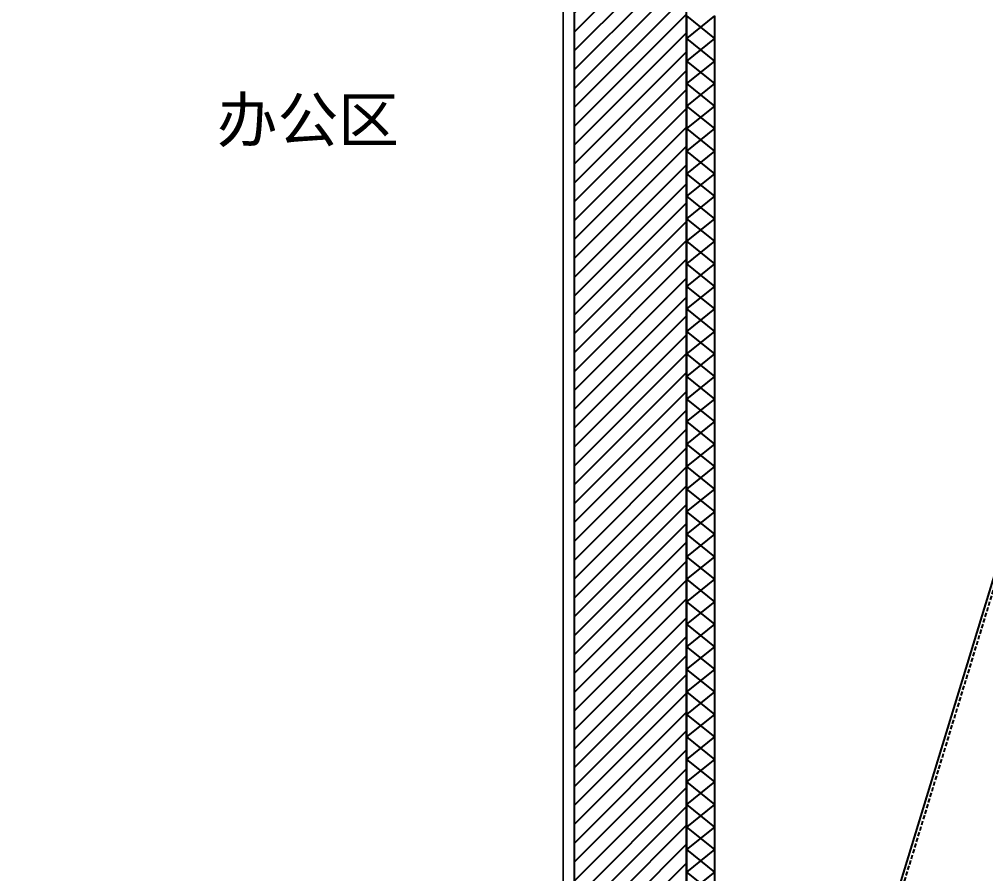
# Model space of a CAD drawing. Extents: x 220580 to 2027826, y -309201 to 71987.
# Drawn here: x 288901 to 290625, y -157085 to -155559 of the extents above; entities that cross this region are included whole.
import ezdxf

# ---------------------------------------------------------------- set-up
doc = ezdxf.new("R2010")
doc.units = 0
doc.linetypes.add('ZN-DASH', pattern=[0.35, 0.25, -0.1])
for name, color, linetype in [('!ZN1-填充-8', 8, 'Continuous'), ('!ZN2-WALL-5', 5, 'Continuous'), ('!ZN5-钢材投影-40', 40, 'Continuous'), ('!ZN6-虚线-8', 8, 'ZN-DASH'), ('20剖面图$0$PUB_TEXT', 7, 'Continuous'), ('A-LIN-V', 9, 'Continuous'), ('DIM', 173, 'Continuous')]:
    doc.layers.add(name, color=color, linetype=linetype)
doc.styles.add('20剖面图$0$图框', font='')
doc.styles.add('DHTEXT-1', font='ROMANS.shx', dxfattribs={"width": 0.7, "bigfont": 'CHINESE.shx'})
doc.styles.get('20剖面图$0$图框').set_extended_font_data('SimSun')
doc.dimstyles.new('ZN3', dxfattribs={"dimscale": 3, "dimtxt": 2.5, "dimasz": 1.5, "dimexe": 1, "dimexo": 2, "dimgap": 0.9, "dimtad": 1, "dimdec": 0, "dimdsep": 46, "dimtxsty": 'DHTEXT-1', "dimblk": 'ARCHTICK', "dimcen": 2.5, "dimclrd": 173, "dimclre": 173, "dimclrt": 7, "dimazin": 2, "dimtfac": 1, "dimtix": 1, "dimtmove": 2, "dimatfit": 3, "dimfxl": 0, "dimarcsym": 0})

# ---------------------------------------------------------------- blocks, each defined once
blk = doc.blocks.new('$LinePat$保温板1')
at = {"color": 0}
for p, q in [((0, 0), (16, -20)), ((0, -20), (16, 0))]:
    blk.add_line(p, q, dxfattribs=at)
for points in [[(0, 0), (16, 0)], [(0, -20), (16, -20)]]:
    blk.add_lwpolyline(points)
blk = doc.blocks.new('20250825140909')
at = {"layer": '!ZN1-填充-8'}
h = blk.add_hatch(dxfattribs=at)
h.set_pattern_fill('ANSI31', color=256, scale=15, style=0)
h.set_pattern_definition([(45, (-10180.926, 7120.73), (-16.83798, 16.83798), [])])
h.paths.add_polyline_path([(-1900, 11796.9), (-1900, 7440), (-1700, 7440), (-1700, 11796.9)])
at = {"layer": '!ZN2-WALL-5'}
for p, q in [((-1900, 7440), (-1900, 11800)), ((-1700, 7440), (-1700, 11800))]:
    blk.add_line(p, q, dxfattribs=at)
at = {"layer": '!ZN5-钢材投影-40'}
blk.add_line((-1687.9, 6968), (597.6, 14454.8), dxfattribs=at)
at = {"layer": '!ZN6-虚线-8', "ltscale": 30}
blk.add_line((-1682.1, 6966.3), (604, 14455.2), dxfattribs=at)
at = {"color": 4, "linetype": 'ZN-DASH', "ltscale": 30, "const_width": 3}
blk.add_lwpolyline([(-3926.4, 12330), (-2020, 12330), (-2020, 11780), (-1920, 11780), (-1920, 7500)], dxfattribs=at)
at = {"layer": 'A-LIN-V', "xscale": -2.51339285926087, "yscale": 2.5, "zscale": 2.5, "rotation": 89.9976413807449}
for p in [(-1700.1, 9725.9), (-1700.1, 9685.6), (-1700.1, 9645.4), (-1700.1, 9605.2), (-1700.1, 9565), (-1700.1, 9524.8), (-1700.1, 9484.6), (-1700.1, 9444.4), (-1700.1, 9404.1), (-1700.1, 9363.9), (-1700.1, 9323.7), (-1700.1, 9283.5), (-1700.1, 9243.3), (-1700.1, 9203.1), (-1700.1, 9162.9), (-1700.1, 9122.6), (-1700.1, 9082.4), (-1700.1, 9042.2), (-1700.1, 9002), (-1700.1, 8961.8), (-1700.1, 8921.6), (-1700.1, 8881.4), (-1700.1, 8841.1), (-1700.1, 8800.9), (-1700.1, 8760.7), (-1700.1, 8720.5), (-1700.1, 8680.3), (-1700.1, 8640.1), (-1700.1, 8599.9), (-1700.1, 8559.6), (-1700.1, 8519.4), (-1700.1, 8479.2), (-1700.1, 8439), (-1700.1, 8398.8), (-1700.1, 8358.6), (-1700.1, 8318.4), (-1700.1, 8278.1), (-1700.1, 8237.9), (-1700.1, 8197.7)]:
    blk.add_blockref('$LinePat$保温板1', p, dxfattribs=at)
at = {"layer": '20剖面图$0$PUB_TEXT', "style": '20剖面图$0$图框'}
blk.add_text('办公区', height=79.3, dxfattribs=at).set_placement((-2537.9, 9500.9))
blk = doc.blocks.new('_ArchTick')
at = {"color": 0, "linetype": 'ByBlock', "const_width": 0.4}
blk.add_lwpolyline([(-0.5, -0.5), (0.5, 0.5)], dxfattribs=at)
blk = doc.blocks.new('*D545')
at = {"layer": 'Defpoints', "color": 0, "ltscale": 30, "transparency": 16777216}
for p in [(291538.5, -154279.4), (290470.1, -157779.4), (291258.2, -158019.9)]:
    blk.add_point(p, dxfattribs=at)
at = {"layer": 'DIM', "color": 173, "linetype": 'ByBlock', "lineweight": -2, "ltscale": 30, "transparency": 16777216}
for p, q in [((291921.1, -154396.1), (292518, -154578.3)), ((292326.7, -154519.9), (291258.2, -158019.9)), ((290852.7, -157896.1), (291449.5, -158078.3))]:
    blk.add_line(p, q, dxfattribs=at)
at = {"layer": 'DIM', "color": 173, "lineweight": -2, "ltscale": 30, "transparency": 16777216, "xscale": 300, "yscale": 300, "zscale": 300}
for p, rotation in [((292326.7, -154519.9), 73.02450059439671), ((291258.2, -158019.9), 253.0245005943967)]:
    blk.add_blockref('_ArchTick', p, dxfattribs=dict(at, rotation=rotation))
at = {"layer": 'DIM', "color": 7, "ltscale": 30, "transparency": 16777216, "insert": (291381.2, -156144.4), "char_height": 500, "attachment_point": 5, "rotation": 73.0245, "style": 'DHTEXT-1'}
blk.add_mtext('3659', dxfattribs=at)

msp = doc.modelspace()

# ---------------------------------------------------------------- block references
at = {"ltscale": 1000}
msp.add_blockref('20250825140909', (291791.7, -165279.4), dxfattribs=at)

# ---------------------------------------------------------------- next in the draw order: dimensions: what is measured, and where the dimension line sits
at = {"layer": 'DIM', "ltscale": 30}
dim = msp.add_aligned_dim(p1=(291538.5, -154279.4), p2=(290470.1, -157779.4), distance=824, dimstyle='ZN3', override={"dimscale": 200}, dxfattribs=at)
dim.commit()
dim.dimension.update_dxf_attribs({"geometry": '*D545', "text_midpoint": (291381.2, -156144.4)})

doc.saveas('drawing.dxf')
